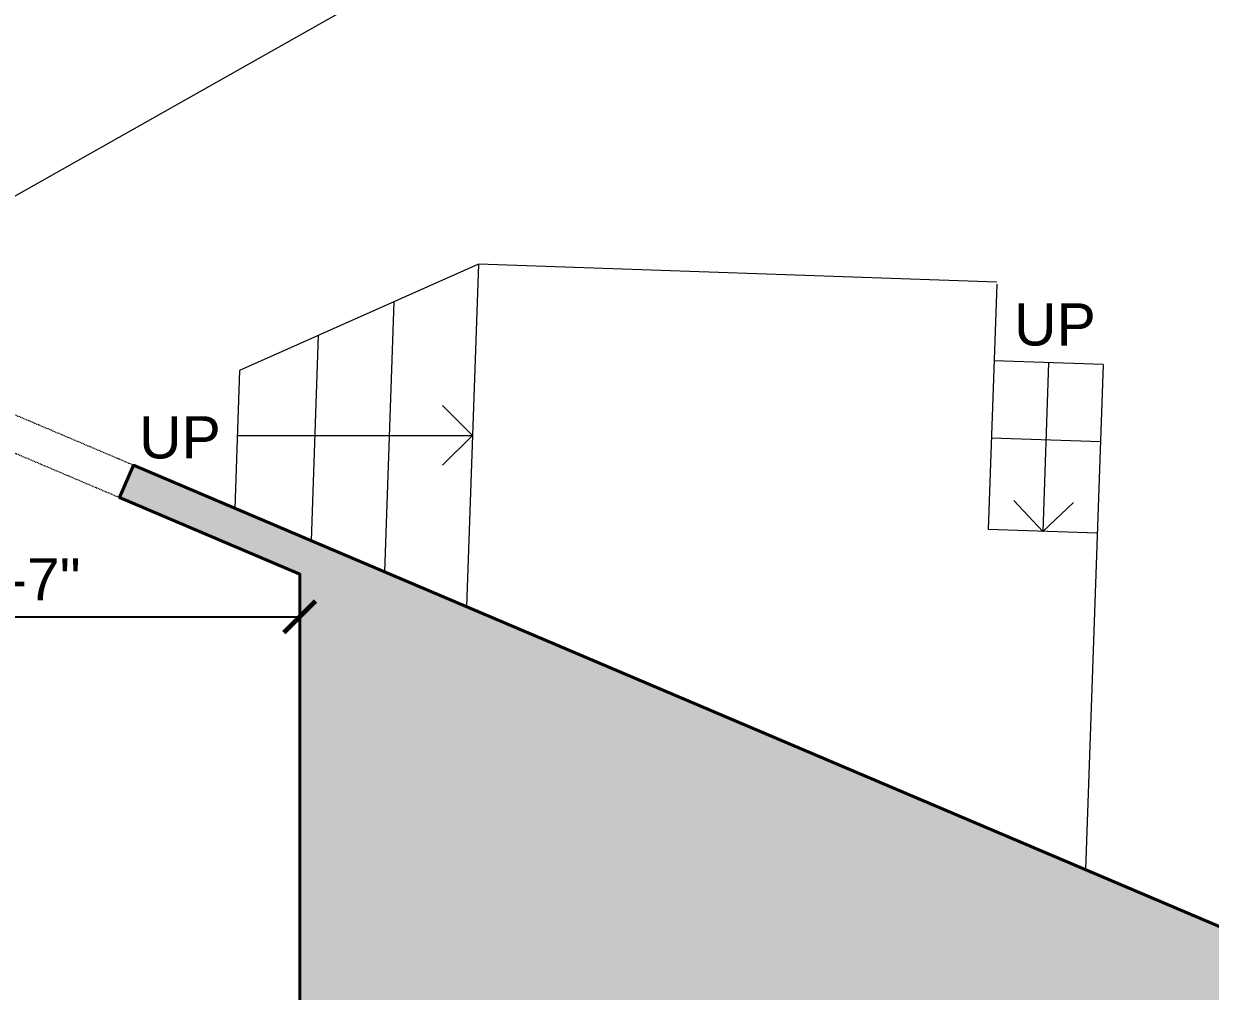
# Model space of a CAD drawing. Header units: inches. Extents: x -2078 to 106214, y -964 to 6385.
# Drawn here: x 36862.1 to 37030.9, y 3838.4 to 3976 of the extents above; entities that cross this region are included whole.
import ezdxf

# ---------------------------------------------------------------- set-up
doc = ezdxf.new("R2010")
doc.units = ezdxf.units.IN
doc.header["$MEASUREMENT"] = 0
doc.linetypes.add('HIDDEN2', pattern=[0.1875, 0.125, -0.0625])
for name, color, linetype, lineweight in [('A-ANNO', 2, 'Continuous', 5), ('A-ANNO-DIMS', 1, 'Continuous', 9), ('A-DOOR', 1, 'Continuous', 18), ('A-STRS', 4, 'Continuous', 9), ('A-WALL', 3, 'Continuous', 40)]:
    doc.layers.add(name, color=color, linetype=linetype, lineweight=lineweight)
doc.layers.add('A-HATCH', color=9, linetype='Continuous')
doc.styles.add('Arial', font='arial.ttf')
doc.styles.add('JC', font='arial.ttf', dxfattribs={"height": 0.125})
doc.dimstyles.new('JC-DIMS', dxfattribs={"dimtxt": 0.125, "dimasz": 0.09375, "dimexe": 0.09375, "dimexo": 0.09375, "dimgap": 0.046875, "dimtad": 1, "dimdec": 1, "dimzin": 0, "dimdsep": 46, "dimlunit": 4, "dimtxsty": 'JC', "dimblk": 'ARCHTICK', "dimcen": 0.09, "dimclrd": 1, "dimclre": 1, "dimclrt": 256, "dimadec": 0, "dimazin": 0, "dimtfac": 1, "dimtdec": 1, "dimtofl": 0, "dimtmove": 1, "dimatfit": 3, "dimfxl": 1, "dimtolj": 1, "dimtzin": 0, "dimarcsym": 0})

# ---------------------------------------------------------------- blocks, each defined once
blk = doc.blocks.new('JC_OPENING DOOR - OPENING DOOR-1490994-3-1st Floor - Auditorium')
at = {"linetype": 'HIDDEN2'}
for p, q in [((26.68, 2.5), (-27.32, 2.5)), ((-27.32, -2.5), (26.68, -2.5))]:
    blk.add_line(p, q, dxfattribs=at)
for p, q in [((-27.32, 2.5), (-27.32, -2.5)), ((26.68, -2.5), (26.68, 2.5))]:
    blk.add_line(p, q)
blk = doc.blocks.new('_ArchTick')
at = {"color": 0, "linetype": 'ByBlock', "const_width": 0.15}
blk.add_lwpolyline([(-0.5, -0.5), (0.5, 0.5)], dxfattribs=at)
blk = doc.blocks.new('*D1663')
at = {"layer": 'A-ANNO-DIMS', "color": 1, "lineweight": -2, "transparency": 16777216}
for p, q in [((36822.39, 3892.75), (36822.39, 3887.1)), ((36901.39, 3892.75), (36901.39, 3887.1)), ((36822.39, 3891.6), (36901.39, 3891.6))]:
    blk.add_line(p, q, dxfattribs=at)
at = {"layer": 'Defpoints', "color": 0, "transparency": 16777216}
for p in [(36822.39, 3897.25), (36901.39, 3897.25), (36901.39, 3891.6)]:
    blk.add_point(p, dxfattribs=at)
at = {"layer": 'A-ANNO-DIMS', "color": 1, "lineweight": -2, "transparency": 16777216, "xscale": 4.5, "yscale": 4.5, "zscale": 4.5, "rotation": 180}
blk.add_blockref('_ArchTick', (36822.39, 3891.6), dxfattribs=at)
at = {"layer": 'A-ANNO-DIMS', "color": 1, "lineweight": -2, "transparency": 16777216, "xscale": 4.5, "yscale": 4.5, "zscale": 4.5}
blk.add_blockref('_ArchTick', (36901.39, 3891.6), dxfattribs=at)
at = {"layer": 'A-ANNO-DIMS', "color": 2, "transparency": 16777216, "insert": (36861.89, 3896.91), "char_height": 6, "width": 0.4008, "attachment_point": 5, "style": 'JC'}
blk.add_mtext('\\A1;6\'-7"', dxfattribs=at)

msp = doc.modelspace()

# ---------------------------------------------------------------- hatches: boundary and pattern name
at = {"layer": 'A-HATCH'}
h = msp.add_hatch(color=256, dxfattribs=at)
h.dxf.hatch_style = 1
h.paths.add_polyline_path([(37259.136, 3832.388), (37259.136, 3820.388), (37179.801, 3820.388), (37179.801, 3679.388), (37262.386, 3679.388), (37262.386, 3672.388), (37009.386, 3672.388), (37009.386, 3679.388), (37019.386, 3679.388), (37019.386, 3732.388), (37024.386, 3732.388), (37024.386, 3679.388), (37173.801, 3679.388), (37173.801, 3820.388), (37024.386, 3820.388), (37024.386, 3768.388), (37019.386, 3768.388), (37019.386, 3820.388), (36906.386, 3820.388), (36906.386, 3754.388), (36857.386, 3754.388), (36857.386, 3736.388), (36849.386, 3736.388), (36849.386, 3754.388), (36787.386, 3754.388), (36787.386, 3732.388), (36782.386, 3732.388), (36782.386, 3826.388), (36859.386, 3826.388), (36859.386, 3819.388), (36787.386, 3819.388), (36787.386, 3761.388), (36901.386, 3761.388), (36901.386, 3819.388), (36895.386, 3819.388), (36895.386, 3826.388), (36901.386, 3826.388), (36901.386, 3897.703), (36875.776, 3908.574), (36877.729, 3913.177), (37068.055, 3832.388)])

# ---------------------------------------------------------------- linework, layer by layer
at = {"layer": 'A-ANNO'}
for p, q in [((37007.918, 3927.746), (37007.081, 3903.761)), ((36925.963, 3917.418), (36921.72, 3921.66)), ((36892.512, 3917.418), (36925.963, 3917.418)), ((36925.963, 3917.418), (36921.72, 3913.175)), ((37007.081, 3903.761), (37002.989, 3908.149)), ((37007.081, 3903.761), (37011.469, 3907.853))]:
    msp.add_line(p, q, dxfattribs=at)
at = {"layer": 'A-STRS', "lineweight": 9}
for p, q in [((36926.814, 3941.772), (36892.834, 3926.643)), ((36926.814, 3941.772), (36925.113, 3893.064)), ((37000.559, 3939.197), (36926.814, 3941.772)), ((37000.549, 3938.902), (36999.331, 3904.031)), ((36914.785, 3936.416), (36913.444, 3898.017)), ((36904.025, 3931.626), (36903.006, 3902.447)), ((37015.668, 3927.476), (37000.169, 3928.017)), ((36892.834, 3926.643), (36892.15, 3907.055)), ((37015.668, 3927.476), (37013.161, 3855.689)), ((37015.284, 3916.482), (36999.785, 3917.024)), ((37014.83, 3903.49), (36999.331, 3904.031))]:
    msp.add_line(p, q, dxfattribs=at)
msp.add_lwpolyline([(36804.897, 4313.416), (36936.552, 4259.413), (36936.552, 3994.163), (36829.411, 3933.687)], dxfattribs=at)
at = {"layer": 'A-WALL'}
msp.add_lwpolyline([(36901.386, 3826.388), (36901.386, 3897.703), (36875.776, 3908.574), (36877.729, 3913.177), (37068.055, 3832.388)], dxfattribs=at)

# ---------------------------------------------------------------- block references
at = {"layer": 'A-DOOR', "rotation": 156.9999999999998}
msp.add_blockref('JC_OPENING DOOR - OPENING DOOR-1490994-3-1st Floor - Auditorium', (36851.602, 3921.551), dxfattribs=at)

# ---------------------------------------------------------------- texts
at = {"layer": 'A-ANNO', "char_height": 6, "width": 14.342, "attachment_point": 1, "style": 'Arial'}
for insert in [(37002.999, 3936.194), (36878.538, 3920.14)]:
    msp.add_mtext('UP', dxfattribs=dict(at, insert=insert))

# ---------------------------------------------------------------- dimensions: what is measured, and where the dimension line sits
at = {"layer": 'A-ANNO-DIMS'}
dim = msp.add_linear_dim(base=(36901.386, 3891.598), p1=(36822.386, 3897.254), p2=(36901.386, 3897.254), dimstyle='JC-DIMS', override={"dimclrt": 2}, dxfattribs=at)
dim.commit()
dim.dimension.update_dxf_attribs({"geometry": '*D1663', "text_midpoint": (36861.886, 3896.911)})

doc.saveas('drawing.dxf')
